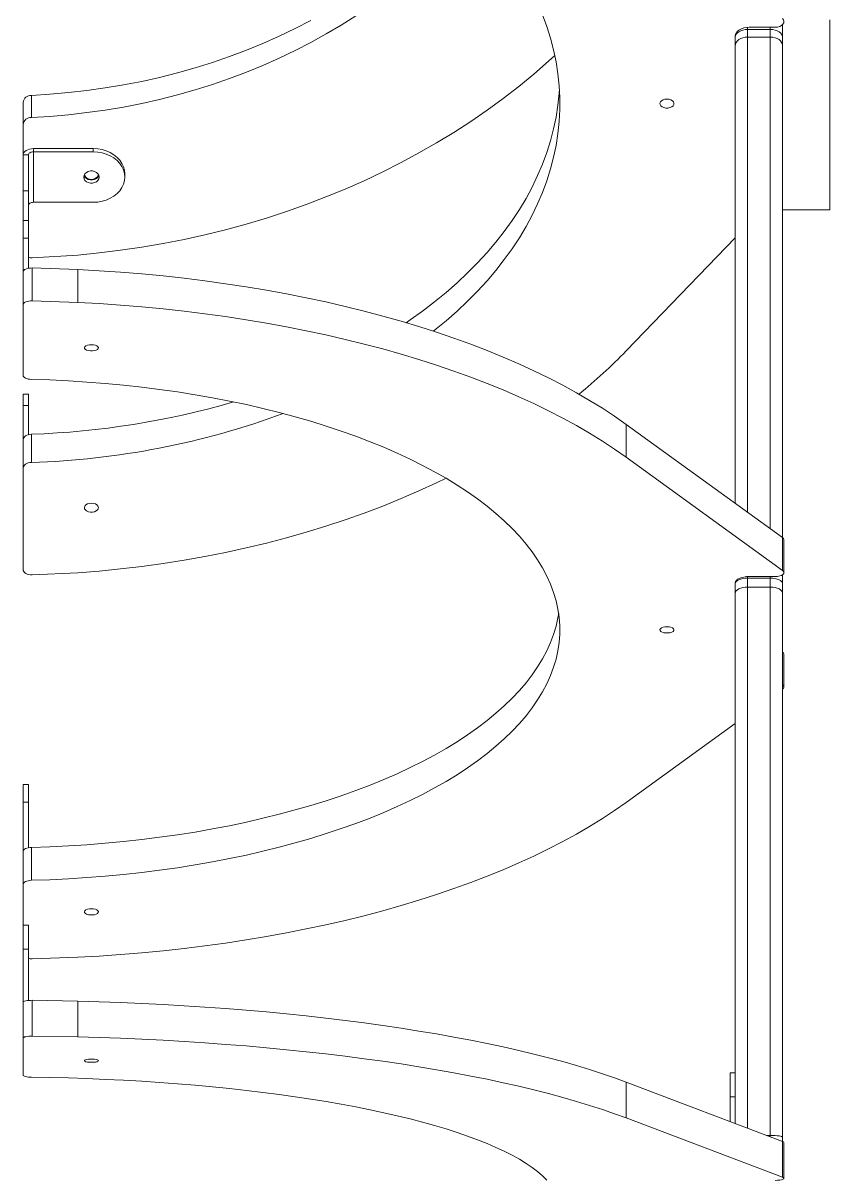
# Model space of a CAD drawing. Header units: millimetres. Extents: x -6600 to 7025, y -6221 to 3623.
# Drawn here: x 3079 to 3540, y 922 to 1581 of the extents above; entities that cross this region are included whole.
import ezdxf

# ---------------------------------------------------------------- set-up
doc = ezdxf.new("R2010")
doc.units = ezdxf.units.MM
doc.layers.add('DIKOM_ОБЪЕКТ', color=7, linetype='Continuous')

msp = doc.modelspace()

# ---------------------------------------------------------------- linework, layer by layer
at = {"layer": 'DIKOM_ОБЪЕКТ', "color": 7, "linetype": 'Continuous', "lineweight": 15}
for p, q in [((3539.669, 1582.643), (3539.669, 1474.357)), ((3492.669, 1578.437), (3492.669, 1577.216)), ((3492.669, 1577.216), (3492.669, 1572.811)), ((3492.669, 1577.216), (3505.669, 1577.216)), ((3508.458, 1578.477), (3493.669, 1578.477)), ((3505.669, 1577.216), (3505.669, 1578.477)), ((3505.669, 1572.811), (3505.669, 1577.216)), ((3512.669, 1579.953), (3512.669, 1558.031)), ((3485.669, 1572.731), (3485.669, 1573.408)), ((3485.669, 1496.466), (3485.669, 1573.352)), ((3485.669, 1567.941), (3485.669, 1572.731)), ((3505.669, 1572.811), (3492.669, 1572.811)), ((3492.669, 1572.811), (3492.669, 1301.849)), ((3505.669, 1292.445), (3505.669, 1572.811)), ((3485.669, 1306.913), (3485.669, 1567.941)), ((3512.669, 1558.031), (3512.669, 1287.382)), ((3083.903, 1539.611), (3083.903, 1527.01)), ((3079.19, 1523.016), (3079.19, 1535.618)), ((3079.19, 1505.622), (3079.19, 1523.016)), ((3082.189, 1505.622), (3079.19, 1505.622)), ((3079.19, 1485.22), (3079.19, 1505.622)), ((3082.189, 1485.22), (3082.189, 1505.622)), ((3085.19, 1509.222), (3085.19, 1507.422)), ((3085.19, 1509.222), (3119.19, 1509.222)), ((3085.19, 1507.422), (3085.19, 1478.623)), ((3085.19, 1507.422), (3119.19, 1507.422)), ((3119.19, 1507.422), (3119.19, 1509.222)), ((3137.19, 1493.023), (3137.19, 1494.823)), ((3079.19, 1468.166), (3079.19, 1485.22)), ((3079.19, 1485.22), (3082.189, 1485.22)), ((3082.189, 1485.22), (3082.189, 1468.166)), ((3085.19, 1478.623), (3119.19, 1478.623)), ((3512.669, 1474.357), (3539.669, 1474.357)), ((3082.189, 1468.166), (3079.19, 1468.166)), ((3079.19, 1458.216), (3079.19, 1468.166)), ((3082.189, 1468.166), (3082.189, 1458.216)), ((3082.189, 1458.216), (3079.19, 1458.216)), ((3079.19, 1458.216), (3079.19, 1438.928)), ((3082.189, 1458.216), (3082.189, 1440.978)), ((3485.669, 1458.428), (3423.411, 1393.902)), ((3110.335, 1448.496), (3084.412, 1446.928)), ((3079.19, 1438.928), (3079.19, 1420.145)), ((3084.412, 1441.162), (3084.412, 1422.379)), ((3110.335, 1440.286), (3084.412, 1441.162)), ((3110.335, 1440.286), (3110.335, 1421.502)), ((3079.19, 1420.145), (3079.19, 1379.845)), ((3110.335, 1421.502), (3084.412, 1422.379)), ((3082.189, 1369.275), (3079.19, 1369.275)), ((3079.19, 1362.808), (3079.19, 1369.275)), ((3082.189, 1369.275), (3082.189, 1362.808)), ((3082.189, 1362.808), (3079.19, 1362.808)), ((3079.19, 1362.808), (3079.19, 1343.144)), ((3082.189, 1362.808), (3082.189, 1346.081)), ((3423.411, 1351.948), (3423.411, 1333.165)), ((3512.651, 1287.395), (3423.411, 1351.948)), ((3083.903, 1346.343), (3083.903, 1330.219)), ((3079.19, 1327.021), (3079.19, 1343.144)), ((3512.651, 1268.612), (3423.411, 1333.165)), ((3079.19, 1269.28), (3079.19, 1327.021)), ((3485.669, 1307.31), (3485.12, 1307.31)), ((3485.669, 1307.31), (3485.669, 1306.913)), ((3512.651, 1287.395), (3512.651, 1268.612)), ((3513.458, 1267.393), (3513.458, 1286.177)), ((3110.335, 1267.336), (3084.412, 1266.08)), ((3512.669, 1266.188), (3512.669, 1261.092)), ((3485.669, 1261.092), (3485.669, 1261.62)), ((3485.669, 1207.918), (3485.669, 1261.581)), ((3485.669, 1255.573), (3485.669, 1261.092)), ((3492.669, 1265.129), (3492.669, 1264.222)), ((3492.669, 1264.222), (3492.669, 1259.148)), ((3492.669, 1264.222), (3505.669, 1264.222)), ((3505.669, 1259.148), (3492.669, 1259.148)), ((3492.669, 1259.148), (3492.669, 950.536)), ((3508.458, 1265.157), (3493.669, 1265.157)), ((3505.669, 1264.222), (3505.669, 1265.157)), ((3505.669, 1259.148), (3505.669, 1264.222)), ((3505.669, 946.409), (3505.669, 1259.148)), ((3512.669, 1261.092), (3512.669, 1255.573)), ((3485.669, 953.186), (3485.669, 1255.573)), ((3512.669, 1255.573), (3512.669, 945.268)), ((3513.458, 1202.105), (3513.458, 1220.888)), ((3485.669, 1181.369), (3423.411, 1136.333)), ((3082.189, 1146.454), (3079.19, 1146.454)), ((3079.19, 1136.504), (3079.19, 1146.454)), ((3082.189, 1146.454), (3082.189, 1136.504)), ((3079.19, 1136.504), (3079.19, 1108.437)), ((3082.189, 1136.504), (3079.19, 1136.504)), ((3082.189, 1136.504), (3082.189, 1110.486)), ((3079.19, 1089.654), (3079.19, 1108.437)), ((3083.903, 1110.669), (3083.903, 1091.886)), ((3079.19, 1066.328), (3079.19, 1089.654)), ((3082.189, 1066.328), (3079.19, 1066.328)), ((3079.19, 1052.541), (3079.19, 1066.328)), ((3082.189, 1066.328), (3082.189, 1052.541)), ((3079.19, 1052.541), (3079.19, 1022.284)), ((3082.189, 1052.541), (3079.19, 1052.541)), ((3082.189, 1052.541), (3082.189, 1023.356)), ((3110.335, 1047.996), (3084.412, 1047.12)), ((3079.19, 1022.284), (3079.19, 1001.867)), ((3084.412, 1023.453), (3084.412, 1003.036)), ((3110.335, 1022.994), (3084.412, 1023.453)), ((3110.335, 1022.994), (3110.335, 1002.577)), ((3110.335, 1002.577), (3084.412, 1003.036)), ((3079.19, 1001.867), (3079.19, 980.774)), ((3423.411, 976.758), (3423.411, 956.342)), ((3512.651, 942.971), (3423.411, 976.758)), ((3485.669, 982.136), (3482.669, 982.136)), ((3482.669, 968.349), (3482.669, 982.136)), ((3485.669, 982.136), (3485.669, 968.349)), ((3485.669, 968.349), (3482.669, 968.349)), ((3482.669, 968.349), (3482.669, 954.322)), ((3485.669, 968.349), (3485.669, 953.187)), ((3512.651, 922.554), (3423.411, 956.342)), ((3503.569, 946.409), (3505.669, 946.409)), ((3505.669, 945.614), (3505.669, 946.409)), ((3512.651, 942.971), (3512.651, 922.554)), ((3512.669, 945.268), (3512.669, 942.964)), ((3513.458, 921.917), (3513.458, 942.333))]:
    msp.add_line(p, q, dxfattribs=at)
at = {"layer": 'DIKOM_ОБЪЕКТ', "color": 7, "linetype": 'Continuous', "lineweight": 15, "flags": 128}
for points in [[(3269.096, 1585.036), (3260.771, 1579.731), (3252.23, 1574.65), (3243.482, 1569.799), (3234.538, 1565.184), (3225.406, 1560.809), (3216.099, 1556.679), (3206.624, 1552.799), (3196.993, 1549.174), (3187.217, 1545.807), (3177.306, 1542.701), (3167.272, 1539.861), (3157.125, 1537.29), (3146.878, 1534.99), (3136.539, 1532.964), (3126.123, 1531.214), (3115.64, 1529.742), (3105.1, 1528.55), (3094.518, 1527.639), (3083.903, 1527.01)], [(3243.482, 1582.4), (3234.538, 1577.785), (3225.406, 1573.41), (3216.099, 1569.28), (3206.624, 1565.4), (3196.993, 1561.775), (3187.217, 1558.408), (3177.306, 1555.302), (3167.272, 1552.462), (3157.125, 1549.891), (3146.878, 1547.591), (3136.539, 1545.565), (3126.123, 1543.815), (3115.64, 1542.343), (3105.1, 1541.151), (3094.518, 1540.24), (3083.903, 1539.611)], [(3375.666, 1585.529), (3378.121, 1578.893), (3380.232, 1572.209), (3381.994, 1565.484), (3383.406, 1558.724), (3384.466, 1551.939), (3385.174, 1545.134), (3385.527, 1538.319), (3385.527, 1531.499), (3385.174, 1524.683), (3384.466, 1517.879), (3383.406, 1511.093), (3381.994, 1504.334), (3380.232, 1497.609), (3378.121, 1490.924), (3375.666, 1484.289), (3372.866, 1477.709), (3369.727, 1471.193), (3366.252, 1464.747), (3362.443, 1458.379), (3358.307, 1452.096), (3353.846, 1445.904), (3349.067, 1439.811), (3343.974, 1433.823), (3338.573, 1427.946), (3332.87, 1422.188), (3326.871, 1416.555), (3320.583, 1411.053), (3314.013, 1405.687), (3313.288, 1405.117)], [(3512.651, 1583.426), (3513.223, 1582.651), (3513.454, 1581.807), (3513.328, 1580.953), (3512.853, 1580.152), (3512.062, 1579.46), (3511.015, 1578.927), (3509.784, 1578.591), (3508.458, 1578.477)], [(3493.669, 1578.477), (3492.108, 1578.378), (3490.608, 1578.087), (3489.225, 1577.613), (3488.012, 1576.976), (3487.017, 1576.2), (3486.278, 1575.313), (3485.823, 1574.352), (3485.669, 1573.352)], [(3492.669, 1577.216), (3491.304, 1577.13), (3489.991, 1576.875), (3488.78, 1576.46), (3487.72, 1575.902), (3486.849, 1575.223), (3486.203, 1574.447), (3485.804, 1573.606), (3485.669, 1572.731)], [(3512.669, 1572.731), (3512.535, 1573.606), (3512.137, 1574.447), (3511.49, 1575.223), (3510.619, 1575.902), (3509.559, 1576.46), (3508.348, 1576.875), (3507.035, 1577.13), (3505.669, 1577.216)], [(3492.669, 1572.811), (3491.304, 1572.718), (3489.991, 1572.441), (3488.78, 1571.991), (3487.72, 1571.385), (3486.849, 1570.647), (3486.203, 1569.805), (3485.804, 1568.891), (3485.669, 1567.941)], [(3512.669, 1567.941), (3512.535, 1568.891), (3512.137, 1569.805), (3511.49, 1570.647), (3510.619, 1571.385), (3509.559, 1571.991), (3508.348, 1572.441), (3507.035, 1572.718), (3505.669, 1572.811)], [(3382.695, 1562.341), (3379.068, 1559.054), (3370.693, 1551.78), (3362.056, 1544.706), (3353.164, 1537.837), (3344.024, 1531.179), (3334.644, 1524.739), (3325.033, 1518.52), (3315.197, 1512.53), (3305.147, 1506.773), (3294.891, 1501.253), (3284.436, 1495.976), (3273.793, 1490.947), (3262.971, 1486.169), (3251.978, 1481.646), (3240.824, 1477.383), (3229.519, 1473.383), (3218.072, 1469.65), (3206.494, 1466.186), (3194.794, 1462.995), (3182.982, 1460.08), (3171.068, 1457.443), (3159.063, 1455.085), (3146.977, 1453.011), (3134.82, 1451.22), (3122.602, 1449.715), (3110.335, 1448.496)], [(3385.324, 1542.971), (3385.174, 1540.807), (3384.466, 1534.002), (3383.406, 1527.217), (3381.994, 1520.457), (3380.232, 1513.732), (3378.121, 1507.048), (3375.666, 1500.412), (3372.866, 1493.833), (3369.727, 1487.317), (3366.252, 1480.871), (3362.443, 1474.503), (3358.307, 1468.219), (3353.846, 1462.028), (3349.067, 1455.934), (3343.974, 1449.946), (3338.573, 1444.07), (3332.87, 1438.312), (3326.871, 1432.679), (3320.583, 1427.176), (3314.013, 1421.811), (3307.168, 1416.589), (3300.056, 1411.515), (3297.763, 1409.95)], [(3446.669, 1537.472), (3447.848, 1537.358), (3448.922, 1537.026), (3449.797, 1536.507), (3450.393, 1535.845), (3450.658, 1535.1), (3450.569, 1534.339), (3450.133, 1533.627), (3449.39, 1533.03), (3448.405, 1532.6), (3447.265, 1532.375), (3446.073, 1532.375), (3444.934, 1532.6), (3443.948, 1533.03), (3443.205, 1533.627), (3442.769, 1534.339), (3442.68, 1535.1), (3442.945, 1535.845), (3443.542, 1536.507), (3444.416, 1537.026), (3445.49, 1537.358), (3446.669, 1537.472)], [(3079.19, 1505.622), (3079.305, 1506.324), (3079.646, 1506.999), (3080.201, 1507.622), (3080.947, 1508.167), (3081.856, 1508.615), (3082.893, 1508.948), (3084.019, 1509.153), (3085.19, 1509.222)], [(3082.189, 1505.622), (3082.247, 1505.973), (3082.418, 1506.311), (3082.695, 1506.622), (3083.068, 1506.895), (3083.523, 1507.118), (3084.041, 1507.285), (3084.604, 1507.387), (3085.19, 1507.422)], [(3119.19, 1509.222), (3121.751, 1509.075), (3124.261, 1508.639), (3126.667, 1507.921), (3128.921, 1506.936), (3130.977, 1505.705), (3132.793, 1504.252), (3134.332, 1502.608), (3135.563, 1500.804), (3136.461, 1498.88), (3137.006, 1496.872), (3137.19, 1494.823)], [(3137.19, 1493.023), (3137.006, 1495.072), (3136.461, 1497.079), (3135.563, 1499.004), (3134.332, 1500.807), (3132.793, 1502.452), (3130.977, 1503.905), (3128.921, 1505.136), (3126.667, 1506.121), (3124.261, 1506.839), (3121.751, 1507.275), (3119.19, 1507.422)], [(3113.789, 1493.023), (3113.968, 1494.014), (3114.488, 1494.926), (3115.308, 1495.683), (3116.362, 1496.224), (3117.564, 1496.507), (3118.816, 1496.507), (3120.017, 1496.224), (3121.071, 1495.683), (3121.891, 1494.926), (3122.411, 1494.014), (3122.589, 1493.023), (3122.411, 1492.031), (3121.891, 1491.12), (3121.071, 1490.362), (3120.017, 1489.821), (3118.816, 1489.539), (3117.564, 1489.539), (3116.362, 1489.821), (3115.308, 1490.362), (3114.488, 1491.12), (3113.968, 1492.031), (3113.789, 1493.023)], [(3122.443, 1493.923), (3122.411, 1493.831), (3121.891, 1492.92), (3121.071, 1492.163), (3120.017, 1491.621), (3118.816, 1491.339), (3117.564, 1491.339), (3116.362, 1491.621), (3115.308, 1492.163), (3114.488, 1492.92), (3113.968, 1493.831), (3113.936, 1493.923)], [(3122.166, 1494.479), (3122.089, 1494.111), (3121.654, 1493.223), (3120.91, 1492.477), (3119.925, 1491.94), (3118.786, 1491.659), (3117.594, 1491.659), (3116.454, 1491.94), (3115.469, 1492.477), (3114.725, 1493.223), (3114.29, 1494.111), (3114.203, 1494.556)], [(3119.19, 1478.623), (3121.751, 1478.77), (3124.261, 1479.207), (3126.667, 1479.925), (3128.921, 1480.909), (3130.977, 1482.14), (3132.793, 1483.593), (3134.332, 1485.238), (3135.563, 1487.041), (3136.461, 1488.966), (3137.006, 1490.973), (3137.19, 1493.023)], [(3082.189, 1476.823), (3082.247, 1477.174), (3082.418, 1477.512), (3082.695, 1477.823), (3083.068, 1478.096), (3083.523, 1478.32), (3084.041, 1478.486), (3084.604, 1478.589), (3085.19, 1478.623)], [(3084.412, 1441.162), (3083.406, 1441.137), (3082.432, 1441.022), (3081.529, 1440.822), (3080.734, 1440.544), (3080.079, 1440.202), (3079.592, 1439.807), (3079.291, 1439.377), (3079.19, 1438.928)], [(3423.411, 1351.948), (3416.756, 1356.607), (3409.798, 1361.176), (3402.544, 1365.651), (3395, 1370.03), (3387.172, 1374.309), (3379.068, 1378.483), (3370.693, 1382.549), (3362.056, 1386.503), (3353.164, 1390.343), (3344.024, 1394.065), (3334.644, 1397.665), (3325.033, 1401.141), (3315.197, 1404.49), (3305.147, 1407.708), (3294.891, 1410.794), (3284.436, 1413.744), (3273.793, 1416.555), (3262.971, 1419.226), (3251.978, 1421.754), (3240.824, 1424.138), (3229.519, 1426.373), (3218.072, 1428.46), (3206.494, 1430.397), (3194.794, 1432.18), (3182.982, 1433.81), (3171.068, 1435.284), (3159.063, 1436.602), (3146.977, 1437.762), (3134.82, 1438.763), (3122.602, 1439.604), (3110.335, 1440.286)], [(3084.412, 1422.379), (3083.406, 1422.353), (3082.432, 1422.238), (3081.529, 1422.038), (3080.734, 1421.761), (3080.079, 1421.418), (3079.592, 1421.024), (3079.291, 1420.594), (3079.19, 1420.145)], [(3423.411, 1333.165), (3416.756, 1337.823), (3409.798, 1342.392), (3402.544, 1346.868), (3395, 1351.247), (3387.172, 1355.525), (3379.068, 1359.699), (3370.693, 1363.766), (3362.056, 1367.72), (3353.164, 1371.56), (3344.024, 1375.282), (3334.644, 1378.882), (3325.033, 1382.358), (3315.197, 1385.707), (3305.147, 1388.925), (3294.891, 1392.011), (3284.436, 1394.96), (3273.793, 1397.772), (3262.971, 1400.443), (3251.978, 1402.971), (3240.824, 1405.354), (3229.519, 1407.59), (3218.072, 1409.677), (3206.494, 1411.613), (3194.794, 1413.397), (3182.982, 1415.027), (3171.068, 1416.501), (3159.063, 1417.819), (3146.977, 1418.979), (3134.82, 1419.98), (3122.602, 1420.821), (3110.335, 1421.502)], [(3118.19, 1397.394), (3119.368, 1397.315), (3120.443, 1397.083), (3121.317, 1396.721), (3121.913, 1396.259), (3122.178, 1395.739), (3122.089, 1395.207), (3121.654, 1394.711), (3120.91, 1394.294), (3119.925, 1393.994), (3118.786, 1393.836), (3117.594, 1393.836), (3116.454, 1393.994), (3115.469, 1394.294), (3114.725, 1394.711), (3114.29, 1395.207), (3114.201, 1395.739), (3114.466, 1396.259), (3115.062, 1396.721), (3115.936, 1397.083), (3117.01, 1397.315), (3118.19, 1397.394)], [(3079.19, 1379.845), (3079.279, 1379.424), (3079.543, 1379.019), (3079.974, 1378.643), (3080.554, 1378.31), (3081.264, 1378.031), (3082.079, 1377.818), (3082.97, 1377.677), (3083.903, 1377.613)], [(3083.903, 1377.613), (3094.518, 1377.261), (3105.1, 1376.752), (3115.64, 1376.085), (3126.123, 1375.262), (3136.539, 1374.284), (3146.878, 1373.152), (3157.125, 1371.866), (3167.272, 1370.428), (3177.306, 1368.841), (3187.217, 1367.105), (3196.993, 1365.223), (3206.624, 1363.196), (3216.099, 1361.027), (3225.406, 1358.719), (3234.538, 1356.273), (3243.482, 1353.693), (3252.23, 1350.981), (3260.771, 1348.141), (3269.096, 1345.175), (3277.195, 1342.087), (3285.061, 1338.881), (3292.684, 1335.559), (3300.056, 1332.126), (3307.168, 1328.584), (3314.013, 1324.939), (3320.583, 1321.195), (3326.871, 1317.354), (3332.87, 1313.423), (3338.573, 1309.404), (3343.974, 1305.302), (3349.067, 1301.123), (3353.846, 1296.87), (3358.307, 1292.549), (3362.443, 1288.163), (3366.252, 1283.718), (3369.727, 1279.22), (3372.866, 1274.672), (3375.666, 1270.079), (3378.121, 1265.448), (3380.232, 1260.783), (3381.994, 1256.089), (3383.406, 1251.371), (3384.466, 1246.635), (3385.174, 1241.886), (3385.527, 1237.129), (3385.527, 1232.369), (3385.174, 1227.612), (3384.466, 1222.863), (3383.406, 1218.127), (3381.994, 1213.41), (3380.232, 1208.716), (3378.121, 1204.05), (3375.666, 1199.419), (3372.866, 1194.827), (3369.727, 1190.279), (3366.252, 1185.78), (3362.443, 1181.335), (3358.307, 1176.95), (3353.846, 1172.628), (3349.067, 1168.375), (3343.974, 1164.196), (3338.573, 1160.095), (3332.87, 1156.076), (3326.871, 1152.144), (3320.583, 1148.304), (3314.013, 1144.559), (3307.168, 1140.914), (3300.056, 1137.373), (3292.684, 1133.94), (3285.061, 1130.618), (3277.195, 1127.411), (3269.096, 1124.323), (3260.771, 1121.358), (3252.23, 1118.517), (3243.482, 1115.806), (3234.538, 1113.225), (3225.406, 1110.78), (3216.099, 1108.471), (3206.624, 1106.303), (3196.993, 1104.276), (3187.217, 1102.393), (3177.306, 1100.658), (3167.272, 1099.07), (3157.125, 1097.633), (3146.878, 1096.347), (3136.539, 1095.214), (3126.123, 1094.236), (3115.64, 1093.413), (3105.1, 1092.747), (3094.518, 1092.238), (3083.903, 1091.886)], [(3079.19, 1343.144), (3079.279, 1343.747), (3079.543, 1344.328), (3079.974, 1344.867), (3080.554, 1345.344), (3081.264, 1345.743), (3082.079, 1346.049), (3082.97, 1346.251), (3083.903, 1346.343)], [(3083.903, 1330.219), (3082.97, 1330.128), (3082.079, 1329.925), (3081.264, 1329.619), (3080.554, 1329.22), (3079.974, 1328.743), (3079.543, 1328.204), (3079.279, 1327.623), (3079.19, 1327.021)], [(3320.566, 1321.205), (3315.197, 1318.622), (3305.147, 1314.011), (3294.891, 1309.59), (3284.436, 1305.364), (3273.793, 1301.336), (3262.971, 1297.509), (3251.978, 1293.886), (3240.824, 1290.472), (3229.519, 1287.268), (3218.072, 1284.278), (3206.494, 1281.504), (3194.794, 1278.949), (3182.982, 1276.614), (3171.068, 1274.501), (3159.063, 1272.613), (3146.977, 1270.951), (3134.82, 1269.517), (3122.602, 1268.312), (3110.335, 1267.336)], [(3118.19, 1307.003), (3119.368, 1306.889), (3120.443, 1306.558), (3121.317, 1306.038), (3121.913, 1305.376), (3122.178, 1304.631), (3122.089, 1303.87), (3121.654, 1303.158), (3120.91, 1302.561), (3119.925, 1302.131), (3118.786, 1301.906), (3117.594, 1301.906), (3116.454, 1302.131), (3115.469, 1302.561), (3114.725, 1303.158), (3114.29, 1303.87), (3114.201, 1304.631), (3114.466, 1305.376), (3115.062, 1306.038), (3115.936, 1306.558), (3117.01, 1306.889), (3118.19, 1307.003)], [(3084.412, 1266.08), (3083.406, 1266.116), (3082.432, 1266.281), (3081.529, 1266.568), (3080.734, 1266.965), (3080.079, 1267.456), (3079.592, 1268.021), (3079.291, 1268.638), (3079.19, 1269.28)], [(3512.651, 1268.612), (3513.223, 1268.071), (3513.454, 1267.482), (3513.328, 1266.886), (3512.853, 1266.327), (3512.062, 1265.844), (3511.015, 1265.472), (3509.784, 1265.237), (3508.458, 1265.157)], [(3493.669, 1265.157), (3492.108, 1265.089), (3490.608, 1264.885), (3489.225, 1264.555), (3488.012, 1264.11), (3487.017, 1263.568), (3486.278, 1262.95), (3485.823, 1262.279), (3485.669, 1261.581)], [(3492.669, 1264.222), (3491.304, 1264.162), (3489.991, 1263.984), (3488.78, 1263.695), (3487.72, 1263.305), (3486.849, 1262.831), (3486.203, 1262.29), (3485.804, 1261.703), (3485.669, 1261.092)], [(3492.669, 1259.148), (3491.304, 1259.079), (3489.991, 1258.876), (3488.78, 1258.545), (3487.72, 1258.101), (3486.849, 1257.559), (3486.203, 1256.941), (3485.804, 1256.271), (3485.669, 1255.573)], [(3512.669, 1261.092), (3512.535, 1261.703), (3512.137, 1262.29), (3511.49, 1262.831), (3510.619, 1263.305), (3509.559, 1263.695), (3508.348, 1263.984), (3507.035, 1264.162), (3505.669, 1264.222)], [(3512.669, 1255.573), (3512.535, 1256.271), (3512.137, 1256.941), (3511.49, 1257.559), (3510.619, 1258.101), (3509.559, 1258.545), (3508.348, 1258.876), (3507.035, 1259.079), (3505.669, 1259.148)], [(3384.882, 1244.141), (3384.466, 1241.647), (3383.406, 1236.91), (3381.994, 1232.193), (3380.232, 1227.499), (3378.121, 1222.834), (3375.666, 1218.202), (3372.866, 1213.61), (3369.727, 1209.062), (3366.252, 1204.563), (3362.443, 1200.119), (3358.307, 1195.733), (3353.846, 1191.412), (3349.067, 1187.159), (3343.974, 1182.979), (3338.573, 1178.878), (3332.87, 1174.859), (3326.871, 1170.927), (3320.583, 1167.087), (3314.013, 1163.342), (3307.168, 1159.697), (3300.056, 1156.156), (3292.684, 1152.723), (3285.061, 1149.401), (3277.195, 1146.194), (3269.096, 1143.107), (3260.771, 1140.141), (3252.23, 1137.3), (3243.482, 1134.589), (3234.538, 1132.009), (3225.406, 1129.563), (3216.099, 1127.255), (3206.624, 1125.086), (3196.993, 1123.059), (3187.217, 1121.177), (3177.306, 1119.441), (3167.272, 1117.853), (3157.125, 1116.416), (3146.878, 1115.13), (3136.539, 1113.998), (3126.123, 1113.019), (3115.64, 1112.197), (3105.1, 1111.53), (3094.518, 1111.021), (3083.903, 1110.669)], [(3446.669, 1236.538), (3447.848, 1236.459), (3448.922, 1236.227), (3449.797, 1235.864), (3450.393, 1235.403), (3450.658, 1234.883), (3450.569, 1234.351), (3450.133, 1233.855), (3449.39, 1233.438), (3448.405, 1233.138), (3447.265, 1232.98), (3446.073, 1232.98), (3444.934, 1233.138), (3443.948, 1233.438), (3443.205, 1233.855), (3442.769, 1234.351), (3442.68, 1234.883), (3442.945, 1235.403), (3443.542, 1235.864), (3444.416, 1236.227), (3445.49, 1236.459), (3446.669, 1236.538)], [(3512.651, 1200.887), (3513.223, 1201.428), (3513.454, 1202.017), (3513.328, 1202.612), (3512.853, 1203.172), (3512.669, 1203.31)], [(3423.411, 1136.333), (3416.756, 1131.675), (3409.798, 1127.106), (3402.544, 1122.63), (3395, 1118.251), (3387.172, 1113.973), (3379.068, 1109.799), (3370.693, 1105.733), (3362.056, 1101.778), (3353.164, 1097.939), (3344.024, 1094.217), (3334.644, 1090.616), (3325.033, 1087.14), (3315.197, 1083.792), (3305.147, 1080.573), (3294.891, 1077.488), (3284.436, 1074.538), (3273.793, 1071.727), (3262.971, 1069.056), (3251.978, 1066.527), (3240.824, 1064.144), (3229.519, 1061.908), (3218.072, 1059.821), (3206.494, 1057.885), (3194.794, 1056.101), (3182.982, 1054.472), (3171.068, 1052.997), (3159.063, 1051.68), (3146.977, 1050.52), (3134.82, 1049.519), (3122.602, 1048.677), (3110.335, 1047.996)], [(3079.19, 1108.437), (3079.279, 1108.857), (3079.543, 1109.263), (3079.974, 1109.639), (3080.554, 1109.972), (3081.264, 1110.25), (3082.079, 1110.464), (3082.97, 1110.605), (3083.903, 1110.669)], [(3083.903, 1091.886), (3082.97, 1091.822), (3082.079, 1091.681), (3081.264, 1091.467), (3080.554, 1091.189), (3079.974, 1090.856), (3079.543, 1090.48), (3079.279, 1090.074), (3079.19, 1089.654)], [(3118.19, 1075.682), (3119.368, 1075.603), (3120.443, 1075.371), (3121.317, 1075.008), (3121.913, 1074.547), (3122.178, 1074.027), (3122.089, 1073.495), (3121.654, 1072.999), (3120.91, 1072.582), (3119.925, 1072.282), (3118.786, 1072.124), (3117.594, 1072.124), (3116.454, 1072.282), (3115.469, 1072.582), (3114.725, 1072.999), (3114.29, 1073.495), (3114.201, 1074.027), (3114.466, 1074.547), (3115.062, 1075.008), (3115.936, 1075.371), (3117.01, 1075.603), (3118.19, 1075.682)], [(3084.412, 1023.453), (3083.406, 1023.44), (3082.432, 1023.379), (3081.529, 1023.275), (3080.734, 1023.13), (3080.079, 1022.95), (3079.592, 1022.744), (3079.291, 1022.518), (3079.19, 1022.284)], [(3423.411, 976.758), (3416.756, 979.196), (3409.798, 981.588), (3402.544, 983.93), (3395, 986.222), (3387.172, 988.462), (3379.068, 990.646), (3370.693, 992.775), (3362.056, 994.844), (3353.164, 996.854), (3344.024, 998.802), (3334.644, 1000.687), (3325.033, 1002.506), (3315.197, 1004.259), (3305.147, 1005.943), (3294.891, 1007.558), (3284.436, 1009.102), (3273.793, 1010.574), (3262.971, 1011.972), (3251.978, 1013.295), (3240.824, 1014.542), (3229.519, 1015.712), (3218.072, 1016.805), (3206.494, 1017.818), (3194.794, 1018.752), (3182.982, 1019.605), (3171.068, 1020.376), (3159.063, 1021.066), (3146.977, 1021.673), (3134.82, 1022.197), (3122.602, 1022.637), (3110.335, 1022.994)], [(3084.412, 1003.036), (3083.406, 1003.023), (3082.432, 1002.963), (3081.529, 1002.858), (3080.734, 1002.713), (3080.079, 1002.533), (3079.592, 1002.327), (3079.291, 1002.102), (3079.19, 1001.867)], [(3423.411, 956.342), (3416.756, 958.78), (3409.798, 961.171), (3402.544, 963.514), (3395, 965.806), (3387.172, 968.045), (3379.068, 970.23), (3370.693, 972.358), (3362.056, 974.428), (3353.164, 976.438), (3344.024, 978.385), (3334.644, 980.27), (3325.033, 982.089), (3315.197, 983.842), (3305.147, 985.526), (3294.891, 987.141), (3284.436, 988.685), (3273.793, 990.157), (3262.971, 991.555), (3251.978, 992.878), (3240.824, 994.125), (3229.519, 995.296), (3218.072, 996.388), (3206.494, 997.401), (3194.794, 998.335), (3182.982, 999.188), (3171.068, 999.96), (3159.063, 1000.649), (3146.977, 1001.256), (3134.82, 1001.78), (3122.602, 1002.221), (3110.335, 1002.577)], [(3118.19, 988.087), (3119.368, 988.128), (3120.443, 988.249), (3121.317, 988.439), (3121.913, 988.681), (3122.178, 988.953), (3122.089, 989.231), (3121.654, 989.491), (3120.91, 989.709), (3119.925, 989.866), (3118.786, 989.949), (3117.594, 989.949), (3116.454, 989.866), (3115.469, 989.709), (3114.725, 989.491), (3114.29, 989.231), (3114.201, 988.953), (3114.466, 988.681), (3115.062, 988.439), (3115.936, 988.249), (3117.01, 988.128), (3118.19, 988.087)], [(3083.903, 979.605), (3082.97, 979.639), (3082.079, 979.713), (3081.264, 979.825), (3080.554, 979.97), (3079.974, 980.145), (3079.543, 980.342), (3079.279, 980.554), (3079.19, 980.774)], [(3378.121, 920.899), (3375.666, 923.323), (3372.866, 925.726), (3369.727, 928.107), (3366.252, 930.461), (3362.443, 932.788), (3358.307, 935.083), (3353.846, 937.345), (3349.067, 939.571), (3343.974, 941.758), (3338.573, 943.905), (3332.87, 946.008), (3326.871, 948.066), (3320.583, 950.076), (3314.013, 952.036), (3307.168, 953.944), (3300.056, 955.797), (3292.684, 957.594), (3285.061, 959.333), (3277.195, 961.012), (3269.096, 962.628), (3260.771, 964.18), (3252.23, 965.667), (3243.482, 967.086), (3234.538, 968.436), (3225.406, 969.716), (3216.099, 970.925), (3206.624, 972.06), (3196.993, 973.121), (3187.217, 974.106), (3177.306, 975.014), (3167.272, 975.845), (3157.125, 976.598), (3146.878, 977.271), (3136.539, 977.863), (3126.123, 978.375), (3115.64, 978.806), (3105.1, 979.155), (3094.518, 979.421), (3083.903, 979.605)], [(3512.669, 945.268), (3512.535, 945.49), (3512.137, 945.705), (3511.49, 945.902), (3510.619, 946.075), (3509.559, 946.217), (3508.348, 946.323), (3507.035, 946.388), (3505.669, 946.409)], [(3512.651, 942.971), (3513.223, 942.688), (3513.454, 942.379), (3513.458, 942.333)], [(3512.651, 922.554), (3513.223, 922.271), (3513.454, 921.963), (3513.328, 921.651), (3512.853, 921.358), (3512.062, 921.105), (3511.015, 920.911), (3509.784, 920.788), (3508.458, 920.746)]]:
    msp.add_lwpolyline(points, dxfattribs=at)
at = {"layer": 'DIKOM_ОБЪЕКТ', "color": 7, "linetype": 'Continuous', "lineweight": 15}
for centre, radius, start, end in [((3083.678, 1535.098), 4.518, 87.145087, 173.395282), ((3083.678, 1522.497), 4.518, 87.144946, 173.39711), ((3084.177, 1452.998), 6.074, 250.899746, 272.22026), ((3201.134, 1609.168), 309.43, 309.146182, 315.918058), ((3068.044, 1816.263), 470.188, 271.932959, 286.206284), ((3069.482, 1788.664), 458.672, 271.801702, 290.173708), ((3511.999, 1286.086), 1.462, 3.54719, 63.516659), ((3511.82, 1220.677), 1.652, 7.350869, 59.045536), ((3084.164, 1057.61), 10.494, 259.156393, 271.359043)]:
    msp.add_arc(centre, radius, start, end, dxfattribs=at)

doc.saveas('drawing.dxf')
